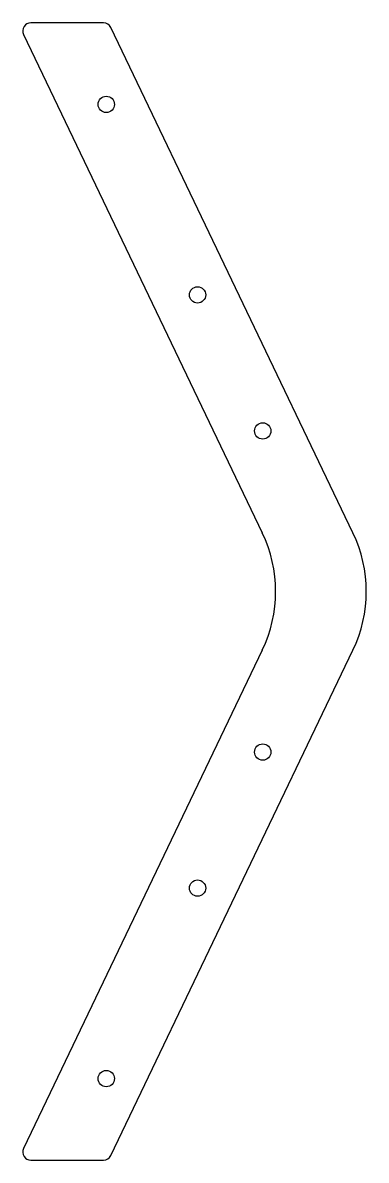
# Model space of a CAD drawing. Header units: millimetres. Extents: x 2 to 128, y -209 to 209.
import ezdxf

# ---------------------------------------------------------------- set-up
doc = ezdxf.new("R2010")
doc.units = ezdxf.units.MM

msp = doc.modelspace()

# ---------------------------------------------------------------- linework, layer by layer
at = {"color": 7, "linetype": 'Continuous', "lineweight": 25}
for p, q in [((31.37, 209), (4.76, 209)), ((122.93, 21.58), (34.07, 207.29)), ((2.05, 204.71), (89.67, 21.58)), ((89.67, -21.58), (2.05, -204.71)), ((34.07, -207.29), (122.93, -21.58)), ((4.76, -209), (31.37, -209))]:
    msp.add_line(p, q, dxfattribs=at)
for centre in [(32.42, 179), (65.91, 109), (89.83, 59), (89.83, -59), (65.91, -109), (32.42, -179)]:
    msp.add_circle(centre, 3, dxfattribs=at)
for centre, radius, start, end in [((4.76, 206), 3, 90, 205.5697), ((31.37, 206), 3, 25.5697, 90), ((44.57, 0), 50, 334.4303, 25.5697), ((77.83, 0), 50, 334.4303, 25.5697), ((4.76, -206), 3, 154.4303, 270), ((31.37, -206), 3, 270, 334.4303)]:
    msp.add_arc(centre, radius, start, end, dxfattribs=at)

doc.saveas('drawing.dxf')
